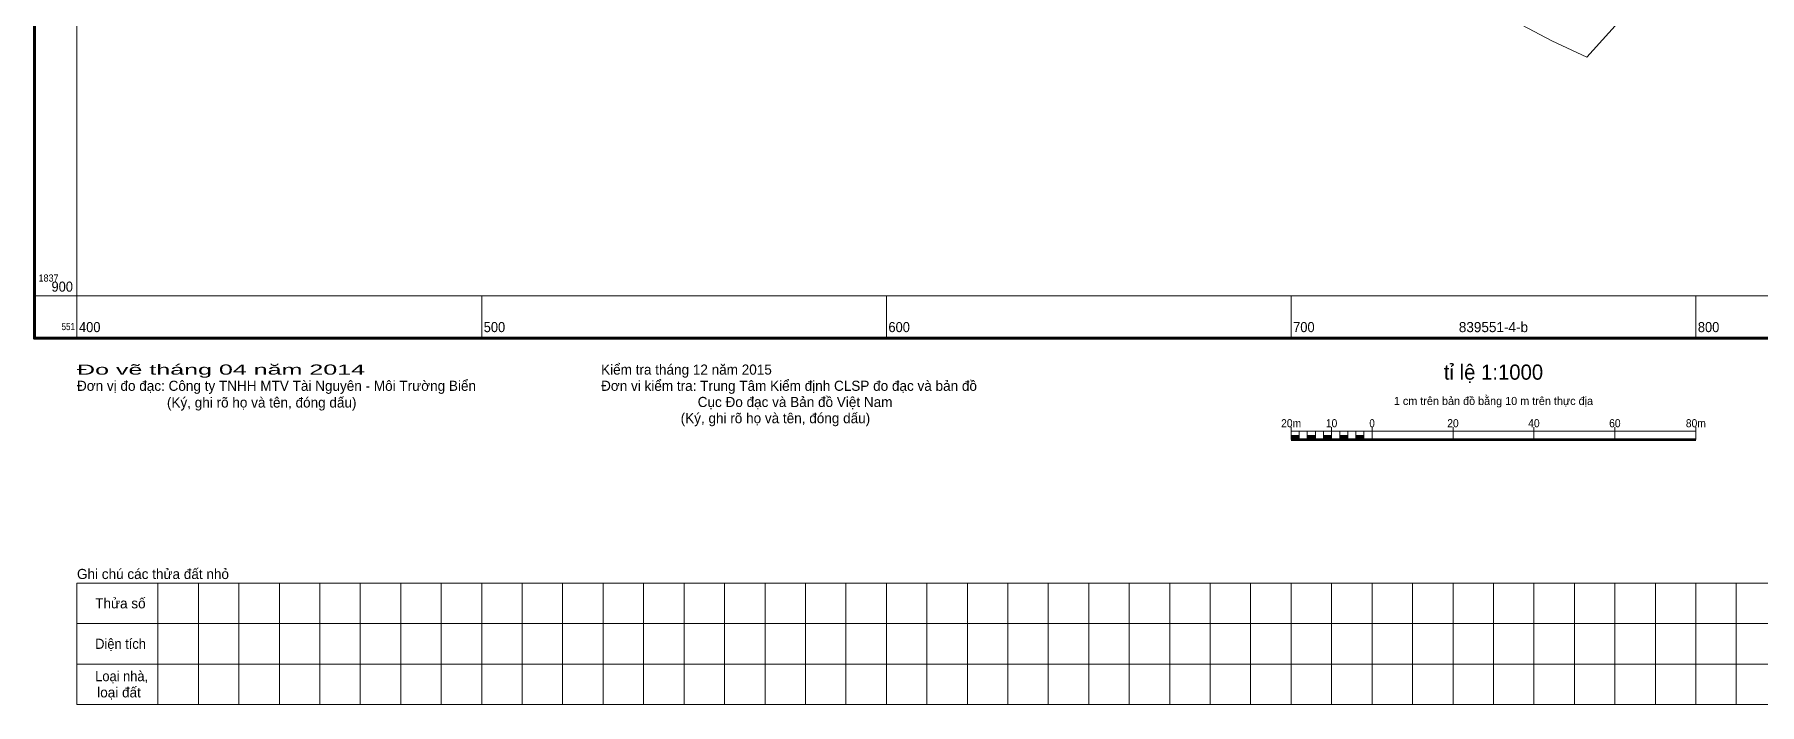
# Model space of a CAD drawing. Header units: metres. Extents: x 551390 to 552118, y 1837759 to 1838646.
# Drawn here: x 551389.5 to 551815.7, y 1837799 to 1837964.5 of the extents above; entities that cross this region are included whole.
import ezdxf
from ezdxf.enums import TextEntityAlignment as Align

# ---------------------------------------------------------------- set-up
doc = ezdxf.new("R2010")
doc.units = ezdxf.units.M
doc.header["$LTSCALE"] = 0.8
for name, color, linetype, lineweight in [('1', 7, 'Continuous', 13), ('10', 7, 'Continuous', 13), ('23', 7, 'Continuous', 13), ('63', 7, 'Continuous', 13)]:
    doc.layers.add(name, color=color, linetype=linetype, lineweight=lineweight)

msp = doc.modelspace()

# ---------------------------------------------------------------- hatches: boundary and pattern name
at = {"layer": '1'}
for points in [[(551700, 1837864.5), (551700, 1837865.5), (551702, 1837865.5), (551702, 1837864.5)], [(551704, 1837864.5), (551704, 1837865.5), (551706, 1837865.5), (551706, 1837864.5)], [(551708, 1837864.5), (551708, 1837865.5), (551710, 1837865.5), (551710, 1837864.5)], [(551712, 1837864.5), (551712, 1837865.5), (551714, 1837865.5), (551714, 1837864.5)], [(551716, 1837864.5), (551716, 1837865.5), (551718, 1837865.5), (551718, 1837864.5)]]:
    msp.add_hatch(color=256, dxfattribs=at).paths.add_polyline_path(points)

# ---------------------------------------------------------------- linework, layer by layer
for p, q in [((551700, 1837864.5), (551700, 1837867.5)), ((551710, 1837864.5), (551710, 1837867.5)), ((551720, 1837864.5), (551720, 1837867.5)), ((551740, 1837864.5), (551740, 1837867.5)), ((551760, 1837864.5), (551760, 1837867.5)), ((551780, 1837864.5), (551780, 1837867.5)), ((551800, 1837864.5), (551800, 1837867.5)), ((551700, 1837866.5), (551800, 1837866.5)), ((551702, 1837864.5), (551702, 1837866.5)), ((551704, 1837864.5), (551704, 1837866.5)), ((551706, 1837864.5), (551706, 1837866.5)), ((551708, 1837864.5), (551708, 1837866.5)), ((551710, 1837864.5), (551710, 1837866.5)), ((551712, 1837864.5), (551712, 1837866.5)), ((551714, 1837864.5), (551714, 1837866.5)), ((551716, 1837864.5), (551716, 1837866.5)), ((551718, 1837864.5), (551718, 1837866.5)), ((551420, 1837829), (551420, 1837799)), ((551430, 1837829), (551430, 1837799)), ((551440, 1837829), (551440, 1837799)), ((551450, 1837829), (551450, 1837799)), ((551460, 1837829), (551460, 1837799)), ((551470, 1837829), (551470, 1837799)), ((551480, 1837829), (551480, 1837799)), ((551490, 1837829), (551490, 1837799)), ((551500, 1837829), (551500, 1837799)), ((551510, 1837829), (551510, 1837799)), ((551520, 1837829), (551520, 1837799)), ((551530, 1837829), (551530, 1837799)), ((551540, 1837829), (551540, 1837799)), ((551550, 1837829), (551550, 1837799)), ((551560, 1837829), (551560, 1837799)), ((551570, 1837829), (551570, 1837799)), ((551580, 1837829), (551580, 1837799)), ((551590, 1837829), (551590, 1837799)), ((551600, 1837829), (551600, 1837799)), ((551610, 1837829), (551610, 1837799)), ((551620, 1837829), (551620, 1837799)), ((551630, 1837829), (551630, 1837799)), ((551640, 1837829), (551640, 1837799)), ((551650, 1837829), (551650, 1837799)), ((551660, 1837829), (551660, 1837799)), ((551670, 1837829), (551670, 1837799)), ((551680, 1837829), (551680, 1837799)), ((551690, 1837829), (551690, 1837799)), ((551700, 1837829), (551700, 1837799)), ((551710, 1837829), (551710, 1837799)), ((551720, 1837829), (551720, 1837799)), ((551730, 1837829), (551730, 1837799)), ((551740, 1837829), (551740, 1837799)), ((551750, 1837829), (551750, 1837799)), ((551760, 1837829), (551760, 1837799)), ((551770, 1837829), (551770, 1837799)), ((551780, 1837829), (551780, 1837799)), ((551790, 1837829), (551790, 1837799)), ((551800, 1837829), (551800, 1837799)), ((551810, 1837829), (551810, 1837799)), ((551400, 1837819), (551970, 1837819)), ((551400, 1837809), (551970, 1837809))]:
    msp.add_line(p, q, dxfattribs=at)
at = {"layer": '1', "lineweight": 53}
msp.add_line((551700, 1837864.5), (551800, 1837864.5), dxfattribs=at)
at = {"layer": '1'}
for points in [[(551700, 1837864.5), (551700, 1837865.5), (551702, 1837865.5), (551702, 1837864.5)], [(551704, 1837864.5), (551704, 1837865.5), (551706, 1837865.5), (551706, 1837864.5)], [(551708, 1837864.5), (551708, 1837865.5), (551710, 1837865.5), (551710, 1837864.5)], [(551712, 1837864.5), (551712, 1837865.5), (551714, 1837865.5), (551714, 1837864.5)], [(551716, 1837864.5), (551716, 1837865.5), (551718, 1837865.5), (551718, 1837864.5)]]:
    msp.add_lwpolyline(points, close=True, dxfattribs=at)
msp.add_lwpolyline([(551970, 1837799), (551400, 1837799), (551400, 1837829), (551970, 1837829)], dxfattribs=at)
at = {"layer": '10'}
msp.add_line((551804.57, 1837993.79), (551773.04, 1837958.96), dxfattribs=at)
at = {"layer": '23'}
msp.add_lwpolyline([(551745.43, 1837972.99), (551764.39, 1837963.01), (551773.04, 1837958.96)], dxfattribs=at)
at = {"layer": '63'}
for p, q in [((551400, 1837900), (551389.5, 1837900)), ((551400, 1837900), (551400, 1837889.5)), ((551500, 1837900), (551500, 1837889.5)), ((551600, 1837900), (551600, 1837889.5)), ((551700, 1837900), (551700, 1837889.5)), ((551800, 1837900), (551800, 1837889.5))]:
    msp.add_line(p, q, dxfattribs=at)
at = {"layer": '63', "lineweight": 158}
msp.add_lwpolyline([(551389.5, 1838610.5), (552110.5, 1838610.5), (552110.5, 1837889.5), (551389.5, 1837889.5)], close=True, dxfattribs=at)
at = {"layer": '63'}
msp.add_lwpolyline([(551400, 1838600), (552100, 1838600), (552100, 1837900), (551400, 1837900)], close=True, dxfattribs=at)

# ---------------------------------------------------------------- texts
at = {"layer": '1'}
for s, width, p in [('Đo vẽ tháng 04 năm 2014', 1.85, (551400, 1837880.5)), ('Diện tích', 0.95, (551404.5, 1837812.75)), ('Loại nhà,', 0.95, (551404.5, 1837804.75))]:
    msp.add_text(s, height=2.5, dxfattribs=dict(at, width=width)).set_placement(p)
for s, p in [('Kiểm tra tháng 12 năm 2015', (551529.5, 1837880.5)), ('Đơn vị đo đạc: Công ty TNHH MTV Tài Nguyên - Môi Trường Biển', (551400, 1837876.5)), ('Đơn vi kiểm tra: Trung Tâm Kiểm định CLSP đo đạc và bản đồ', (551529.5, 1837876.5)), ('Cục Đo đạc và Bản đồ Việt Nam', (551553.37, 1837872.5)), ('(Ký, ghi rõ họ và tên, đóng dấu)', (551549.16, 1837868.5)), ('Ghi chú các thửa đất nhỏ', (551400, 1837830)), ('Thửa số', (551404.5, 1837822.75)), ('loại đất', (551405, 1837800.75))]:
    msp.add_text(s, height=2.5, dxfattribs=at).set_placement(p)
for s, height, p in [('tỉ lệ 1:1000', 3.75, (551750, 1837879.25)), ('(Ký, ghi rõ họ và tên, đóng dấu)', 2.5, (551445.64, 1837872.38)), ('1 cm trên bản đồ bằng 10 m trên thực địa', 2, (551749.99, 1837873))]:
    msp.add_text(s, height=height, dxfattribs=at).set_placement(p, align=Align.CENTER)
for s, width, p in [('20m', 0.95, (551700, 1837867.5)), ('10', 0.95, (551709.99, 1837867.5)), ('0', 0.9, (551720, 1837867.5)), ('20', 0.95, (551739.99, 1837867.5)), ('40', 0.95, (551759.99, 1837867.5)), ('60', 0.95, (551779.99, 1837867.5)), ('80m', 0.95, (551800, 1837867.5))]:
    msp.add_text(s, height=2, dxfattribs=dict(at, width=width)).set_placement(p, align=Align.CENTER)
at = {"layer": '63', "width": 0.95}
for s, height, p in [('1837', 1.75, (551390.5, 1837903.5)), ('400', 2.5, (551400.5, 1837891)), ('500', 2.5, (551500.5, 1837891)), ('600', 2.5, (551600.5, 1837891)), ('700', 2.5, (551700.5, 1837891)), ('800', 2.5, (551800.5, 1837891))]:
    msp.add_text(s, height=height, dxfattribs=at).set_placement(p)
at = {"layer": '63'}
for s, height, width, p in [('900', 2.5, 0.95, (551399, 1837901)), ('551', 1.75, 0.85, (551399.5, 1837891.5))]:
    msp.add_text(s, height=height, dxfattribs=dict(at, width=width)).set_placement(p, align=Align.RIGHT)
msp.add_text('839551-4-b', height=2.5, dxfattribs=at).set_placement((551749.99, 1837891), align=Align.CENTER)

doc.saveas('drawing.dxf')
